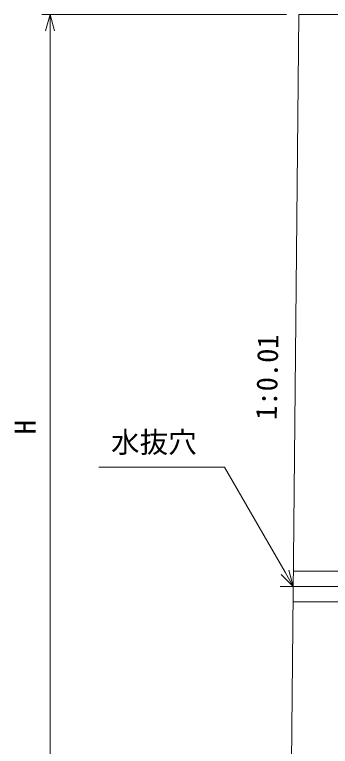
# Model space of a CAD drawing. Units: millimetres, scale not verified. Extents: x -1 to 84099, y 0 to 59400.
# Drawn here: x 35892 to 39762, y 36971 to 45928 of the extents above; entities that cross this region are included whole.
import ezdxf
from ezdxf.enums import TextEntityAlignment as Align

# ---------------------------------------------------------------- set-up
doc = ezdxf.new("R2010")
doc.units = ezdxf.units.MM
doc.header["$LTSCALE"] = 100
for name, color, linetype, lineweight in [('0_2', 1, 'Continuous', 18), ('D-BMK', 2, 'Continuous', 18), ('D-STR', 1, 'Continuous', 18), ('D-STR-DIM', 7, 'Continuous', 18), ('D-STR-HTXT', 7, 'Continuous', 18)]:
    doc.layers.add(name, color=color, linetype=linetype, lineweight=lineweight)
doc.layers.add('D-STR-TXT', color=1, linetype='Continuous')
doc.styles.add('ＭＳ ゴシック', font='')
doc.styles.get('ＭＳ ゴシック').set_extended_font_data('MS Gothic')

msp = doc.modelspace()

# ---------------------------------------------------------------- linework, layer by layer
at = {"layer": '0_2'}
for p, q in [((39159.5, 39074.6), (39305.9, 38928.2)), ((39305.9, 38928.2), (39205.9, 39101.4)), ((39305.9, 38928.2), (39252.3, 39128.2))]:
    msp.add_line(p, q, dxfattribs=at)
at = {"layer": 'D-BMK'}
msp.add_line((40211.2, 38928.2), (39145.4, 38928.2), dxfattribs=at)
at = {"layer": 'D-STR'}
for p, q in [((39375.9, 45928.2), (39275.9, 35928.2)), ((40125.9, 45928.2), (39375.9, 45928.2)), ((39307.8, 39115.7), (40002.3, 39115.7)), ((39304.1, 38740.7), (40010.9, 38740.7))]:
    msp.add_line(p, q, dxfattribs=at)
at = {"layer": 'D-STR-DIM'}
for p, q in [((39223.6, 45928.2), (36225.9, 45928.2)), ((36325.9, 45928.2), (36272.3, 45728.2)), ((36325.9, 35928.2), (36325.9, 45928.2)), ((36379.5, 45728.2), (36325.9, 45928.2))]:
    msp.add_line(p, q, dxfattribs=at)
at = {"layer": 'D-STR-HTXT'}
for p, q in [((38462.6, 40388.9), (36925.3, 40388.9)), ((39205.9, 39101.4), (38462.6, 40388.9))]:
    msp.add_line(p, q, dxfattribs=at)

# ---------------------------------------------------------------- texts
at = {"layer": 'D-STR-DIM', "color": 1, "style": 'ＭＳ ゴシック'}
msp.add_text('H', height=256.6, rotation=90, dxfattribs=at).set_placement((36225.9, 40790.7), align=Align.BOTTOM_LEFT)
at = {"layer": 'D-STR-HTXT', "color": 1, "style": 'ＭＳ ゴシック'}
msp.add_text('水抜穴', height=256.6, dxfattribs=at).set_placement((37073.6, 40488.9), align=Align.BOTTOM_LEFT)
at = {"layer": 'D-STR-TXT', "style": 'ＭＳ ゴシック'}
msp.add_text('1:0.01', height=256.6, rotation=88.794, dxfattribs=at).set_placement((39180.4, 40963.4), align=Align.BOTTOM_LEFT)

doc.saveas('drawing.dxf')
